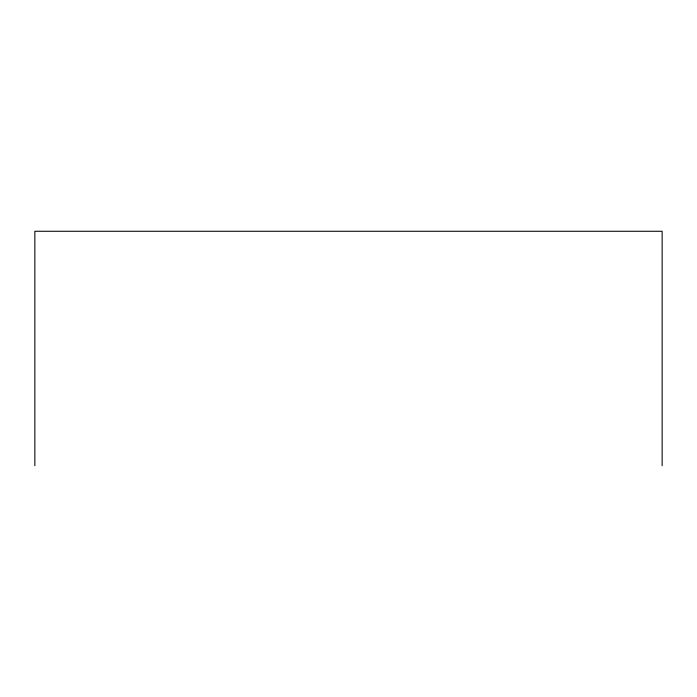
<?xml version="1.0" encoding="UTF-8"?>
<svg xmlns="http://www.w3.org/2000/svg" width="697" height="697" viewBox="0 0 697 697"><rect width="100%" height="100%" fill="white"/><g stroke="black" fill="none" stroke-linecap="round" stroke-linejoin="round"><path stroke-width="1.05" d="M662.15 465.727L662.15 231.273L34.85 231.273L34.85 465.727"/></g></svg>
